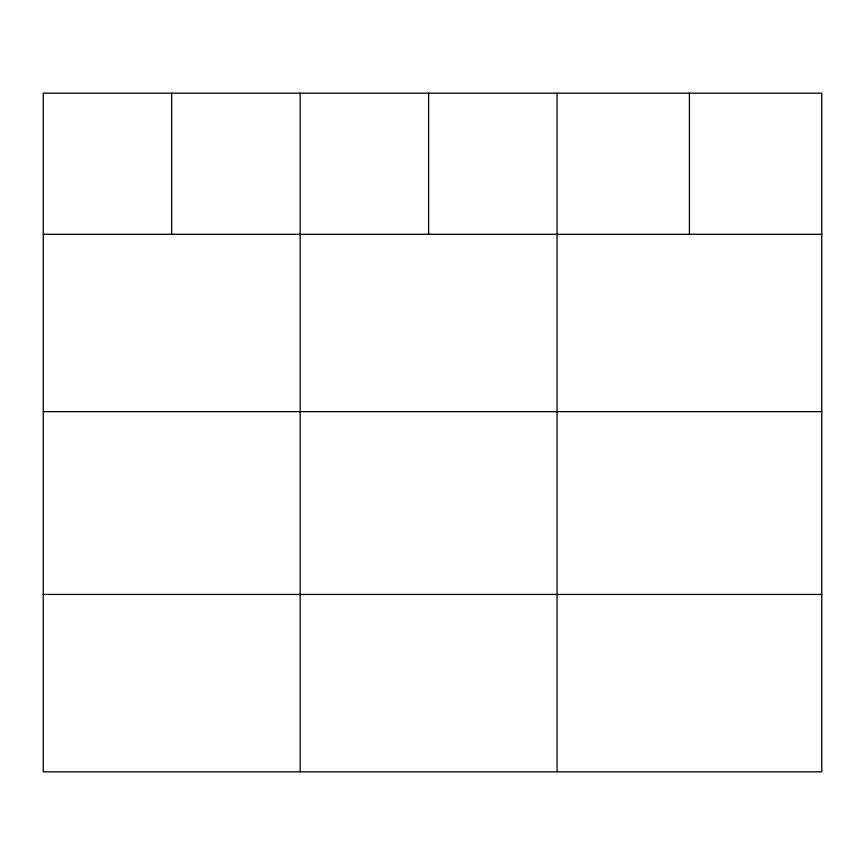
<?xml version="1.0" encoding="UTF-8"?>
<svg xmlns="http://www.w3.org/2000/svg" width="865" height="865" viewBox="0 0 865 865"><rect width="100%" height="100%" fill="white"/><g stroke="black" fill="none" stroke-linecap="round" stroke-linejoin="round"><path stroke-width="1.3" d="M821.75 234.274L821.75 771.829L43.25 771.829L43.25 93.171L821.75 93.171L821.75 234.274L43.25 234.274M43.25 411.664L821.75 411.664M43.25 594.439L821.75 594.439M689.405 93.171L689.405 234.274M557.06 93.171L557.06 771.829M428.608 93.171L428.608 234.274M300.155 93.171L300.155 771.829M171.703 93.171L171.703 234.274"/></g></svg>
